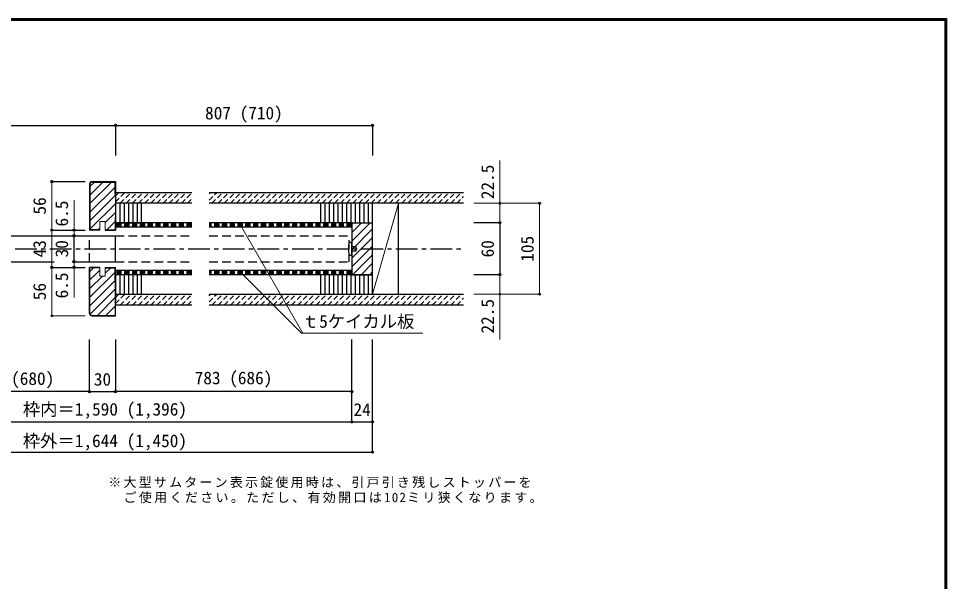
# Model space of a CAD drawing. Units: millimetres at full size, sheet at 1:5. Extents: x -973 to 977, y -718 to 696.
# Drawn here: x -95 to 977, y 46 to 696 of the extents above; entities that cross this region are included whole.
import ezdxf
from ezdxf.enums import TextEntityAlignment as Align

# ---------------------------------------------------------------- set-up
doc = ezdxf.new("R2010")
doc.units = ezdxf.units.MM
doc.header["$LTSCALE"] = 5
doc.header["$PDMODE"] = 32
doc.header["$PDSIZE"] = 2.5
for name, pattern in [('CHAIN1', [8, 5, -1, 1, -1]), ('DASHED1', [1.8, 1.2, -0.6]), ('DASHED2', [3, 2, -1])]:
    doc.linetypes.add(name, pattern=pattern)
doc.layers.add('0-0_補助線', color=7, linetype='Continuous', lineweight=18)
for name, color, linetype in [('0-1_通り芯', 4, 'CHAIN1'), ('0-2_柱', 7, 'Continuous'), ('0-3_仕上げ', 2, 'Continuous'), ('0-4_枠', 3, 'Continuous'), ('0-6_扉', 6, 'Continuous'), ('0-7_金物', 7, 'Continuous'), ('0-A_文字', 7, 'Continuous'), ('0-B_寸法', 7, 'Continuous'), ('0-C_ハッチ', 4, 'DASHED1'), ('F-1_枠', 6, 'Continuous')]:
    doc.layers.add(name, color=color, linetype=linetype)
doc.styles.add('ＭＳ ゴシック', font='')
doc.styles.get('ＭＳ ゴシック').set_extended_font_data('MS Gothic')

msp = doc.modelspace()

# ---------------------------------------------------------------- linework, layer by layer
at = {"layer": '0-0_補助線', "color": 4}
for p, q in [((460.744, 532.057), (460.744, 460)), ((-56.872, 507.5), (-56.872, 451.5)), ((-31.231, 445), (-31.231, 486.274)), ((460.744, 482.5), (430.679, 482.5)), ((506.689, 482.5), (460.744, 482.5)), ((506.689, 482.5), (506.689, 377.5)), ((-56.872, 451.5), (-56.872, 408.5)), ((460.744, 460), (430.679, 460)), ((-56.872, 408.5), (-18.411, 408.5)), ((-56.872, 408.5), (-56.872, 352.5)), ((-31.231, 415), (-31.231, 373.721)), ((460.744, 400), (430.679, 400)), ((460.744, 400), (460.744, 325.221)), ((460.744, 377.5), (430.679, 377.5)), ((506.689, 377.5), (460.744, 377.5)), ((-56.872, 352.5), (-18.411, 352.5))]:
    msp.add_line(p, q, dxfattribs=at)
at = {"layer": '0-0_補助線'}
for p, q in [((343.653, 482.5), (313.653, 377.5)), ((232.998, 332.586), (161.145, 457.04)), ((231.545, 332.586), (161.799, 402.332)), ((231.545, 332.586), (371.76, 332.586))]:
    msp.add_line(p, q, dxfattribs=at)
at = {"layer": '0-0_補助線', "color": 3}
for p, q in [((-1.597, 461.5), (-1.597, 451.5)), ((4.903, 398.5), (4.903, 408.5))]:
    msp.add_line(p, q, dxfattribs=at)
for points in [[(-1.597, 461.5), (4.903, 461.5), (4.903, 451.5)], [(4.903, 398.5), (-1.597, 398.5), (-1.597, 408.5)]]:
    msp.add_lwpolyline(points, dxfattribs=at)
at = {"layer": '0-0_補助線'}
for p in [(-56.872, 507.5), (460.744, 482.5), (506.689, 482.5), (460.744, 460), (-56.872, 451.5), (-31.231, 451.5), (-31.231, 445), (-56.872, 408.5), (-31.231, 415), (-31.231, 408.5), (460.744, 400), (460.744, 377.5), (506.689, 377.5), (-56.872, 352.5), (-56.872, 352.5)]:
    msp.add_point(p, dxfattribs=at)
at = {"layer": '0-1_通り芯'}
msp.add_line((-459.276, 430), (418.743, 430), dxfattribs=at)
at = {"layer": '0-2_柱', "color": 3}
for p, q in [((16.653, 490), (16.653, 460)), ((46.653, 482.5), (16.653, 482.5)), ((46.653, 460), (46.653, 482.5)), ((253.653, 482.5), (253.653, 460)), ((313.653, 482.5), (283.653, 482.5)), ((313.653, 377.5), (313.653, 482.5)), ((343.653, 377.5), (343.653, 482.5)), ((16.653, 460), (46.653, 460)), ((283.653, 460), (313.653, 460)), ((46.653, 377.5), (46.653, 400)), ((253.653, 400), (253.653, 377.5)), ((313.653, 400), (283.653, 400)), ((16.653, 377.5), (46.653, 377.5)), ((283.653, 377.5), (313.653, 377.5))]:
    msp.add_line(p, q, dxfattribs=at)
at = {"layer": '0-2_柱'}
for p, q in [((21.653, 482.5), (21.653, 460)), ((26.653, 482.5), (26.653, 460)), ((31.653, 482.5), (31.653, 460)), ((36.653, 482.5), (36.653, 460)), ((41.653, 482.5), (41.653, 460)), ((258.653, 482.5), (258.653, 460)), ((263.653, 482.5), (263.653, 460)), ((268.653, 482.5), (268.653, 460)), ((273.653, 482.5), (273.653, 460)), ((278.653, 482.5), (278.653, 460)), ((283.653, 482.5), (283.653, 460)), ((288.653, 482.5), (288.653, 460)), ((293.653, 482.5), (293.653, 460)), ((298.653, 482.5), (298.653, 460)), ((303.653, 482.5), (303.653, 460)), ((308.653, 482.5), (308.653, 460)), ((21.653, 400), (21.653, 377.5)), ((26.653, 400), (26.653, 377.5)), ((31.653, 400), (31.653, 377.5)), ((36.653, 400), (36.653, 377.5)), ((41.653, 400), (41.653, 377.5)), ((258.653, 400), (258.653, 377.5)), ((263.653, 400), (263.653, 377.5)), ((268.653, 400), (268.653, 377.5)), ((273.653, 400), (273.653, 377.5)), ((278.653, 400), (278.653, 377.5)), ((283.653, 400), (283.653, 377.5)), ((288.653, 400), (288.653, 377.5)), ((293.653, 400), (293.653, 377.5)), ((298.653, 400), (298.653, 377.5)), ((303.653, 400), (303.653, 377.5)), ((308.653, 400), (308.653, 377.5))]:
    msp.add_line(p, q, dxfattribs=at)
at = {"layer": '0-2_柱', "color": 3}
msp.add_lwpolyline([(46.653, 400), (16.653, 400), (16.653, 370)], dxfattribs=at)
at = {"layer": '0-3_仕上げ'}
for p, q in [((16.653, 495), (104.77, 495)), ((124.77, 495), (418.743, 495)), ((104.77, 482.5), (16.653, 482.5)), ((418.743, 482.5), (124.77, 482.5)), ((104.77, 460), (16.653, 460)), ((104.77, 455), (16.653, 455)), ((289.653, 460), (124.77, 460)), ((289.653, 455), (124.77, 455)), ((104.77, 405), (16.653, 405)), ((104.77, 400), (16.653, 400)), ((289.653, 405), (124.77, 405)), ((289.653, 400), (124.77, 400)), ((16.653, 377.5), (104.77, 377.5)), ((124.77, 377.5), (418.743, 377.5)), ((104.77, 365), (16.653, 365)), ((418.743, 365), (124.77, 365))]:
    msp.add_line(p, q, dxfattribs=at)
at = {"layer": '0-4_枠'}
for p, q in [((-13.347, 504.5), (-13.347, 451.5)), ((-12.847, 504.5), (-12.847, 452)), ((-10.347, 507.5), (16.653, 507.5)), ((-10.347, 507), (16.153, 507)), ((16.153, 492.5), (16.153, 507)), ((16.653, 507.5), (16.653, 451.5)), ((16.153, 492.5), (16.653, 492.5)), ((16.153, 466.5), (16.653, 466.5)), ((16.153, 466.5), (16.153, 452)), ((-1.597, 451.5), (-13.347, 451.5)), ((-1.597, 452), (-12.847, 452)), ((4.903, 452), (16.153, 452)), ((4.903, 451.5), (16.653, 451.5)), ((289.653, 460), (313.653, 460)), ((289.653, 460), (289.653, 400)), ((313.653, 400), (313.653, 460)), ((-1.597, 408.5), (-13.347, 408.5)), ((-13.347, 355.5), (-13.347, 408.5)), ((-1.597, 408), (-12.847, 408)), ((-12.847, 355.5), (-12.847, 408)), ((4.903, 408.5), (16.653, 408.5)), ((4.903, 408), (16.153, 408)), ((16.153, 393.5), (16.153, 408)), ((16.653, 352.5), (16.653, 408.5)), ((289.653, 400), (313.653, 400)), ((16.153, 393.5), (16.653, 393.5)), ((16.153, 367.5), (16.653, 367.5)), ((16.153, 367.5), (16.153, 353)), ((-10.347, 353), (16.153, 353)), ((-10.347, 352.5), (16.653, 352.5))]:
    msp.add_line(p, q, dxfattribs=at)
for centre, radius, start, end in [((-10.347, 504.5), 3, 90, 180), ((-10.347, 504.5), 2.5, 90, 180), ((-10.347, 355.5), 3, 180, 270), ((-10.347, 355.5), 2.5, 180, 270)]:
    msp.add_arc(centre, radius, start, end, dxfattribs=at)
at = {"layer": '0-6_扉'}
for p, q in [((-147.812, 445), (16.653, 445)), ((16.653, 415), (16.653, 445)), ((-147.812, 415), (-54.185, 415)), ((-21.661, 415), (16.653, 415))]:
    msp.add_line(p, q, dxfattribs=at)
at = {"layer": '0-6_扉', "color": 2, "linetype": 'DASHED2'}
for p, q in [((-13.347, 415), (-13.347, 445)), ((-13.347, 445), (104.77, 445)), ((124.77, 445), (286.653, 445)), ((286.653, 415), (286.653, 445)), ((-13.347, 415), (104.77, 415)), ((124.77, 415), (286.653, 415))]:
    msp.add_line(p, q, dxfattribs=at)
at = {"layer": '0-7_金物'}
for p, q in [((286.653, 437.5), (289.653, 437.5)), ((289.653, 432.5), (294.653, 432.5))]:
    msp.add_line(p, q, dxfattribs=at)
for points in [[(286.653, 422.5), (289.653, 422.5), (289.653, 437.5)], [(289.653, 427.5), (294.653, 427.5), (294.653, 432.5)]]:
    msp.add_lwpolyline(points, dxfattribs=at)
msp.add_arc((317.104, 430), 31.361, 166.16368, 193.83629, dxfattribs=at)
at = {"layer": '0-B_寸法', "color": 4}
for p, q in [((-359.276, 572.5), (16.653, 572.5)), ((16.653, 572.5), (313.653, 572.5)), ((16.653, 572.5), (16.653, 537.5)), ((313.653, 572.5), (313.653, 537.5)), ((-56.872, 507.5), (-18.411, 507.5)), ((-56.872, 451.5), (-18.411, 451.5)), ((460.744, 460), (430.679, 460)), ((460.744, 460), (460.744, 400)), ((-31.231, 415), (-31.231, 445)), ((-31.231, 445), (-18.411, 445)), ((-56.872, 408.5), (-18.411, 408.5)), ((-31.231, 415), (-18.411, 415)), ((460.744, 400), (430.679, 400)), ((-13.347, 265), (-13.347, 325)), ((16.653, 325), (16.653, 265)), ((289.653, 230), (289.653, 325)), ((313.653, 195), (313.653, 325)), ((313.653, 195), (313.653, 325)), ((-13.347, 265), (-329.276, 265)), ((-13.347, 265), (16.653, 265)), ((289.653, 265), (16.653, 265)), ((-359.276, 230), (313.653, 230)), ((-359.276, 195), (313.653, 195))]:
    msp.add_line(p, q, dxfattribs=at)
at = {"layer": '0-B_寸法'}
for p in [(16.653, 572.5), (313.653, 572.5), (-56.872, 507.5), (460.744, 460), (-56.872, 451.5), (-31.231, 451.5), (-31.231, 445), (-56.872, 408.5), (-31.231, 415), (-31.231, 408.5), (460.744, 400), (-13.347, 265), (16.653, 265), (289.653, 265), (289.653, 230), (313.653, 230), (313.653, 195)]:
    msp.add_point(p, dxfattribs=at)
at = {"layer": '0-C_ハッチ', "linetype": 'Continuous'}
for p, q in [((-12.847, 501.919), (-7.766, 507)), ((-12.847, 492.02), (2.133, 507)), ((-12.847, 482.12), (12.033, 507)), ((-12.847, 472.221), (16.153, 501.221)), ((-12.847, 462.321), (16.653, 491.821)), ((-12.847, 452.422), (16.653, 481.922)), ((4.903, 460.272), (16.653, 472.022)), ((6.53, 452), (16.153, 461.623)), ((-3.369, 452), (-1.597, 453.772)), ((289.653, 458.525), (291.128, 460)), ((289.653, 448.625), (301.028, 460)), ((289.653, 438.726), (310.927, 460)), ((289.653, 428.826), (313.653, 452.826)), ((289.653, 418.927), (313.653, 442.927)), ((289.653, 409.027), (313.653, 433.027)), ((290.525, 400), (313.653, 423.128)), ((-12.847, 403.819), (-8.666, 408)), ((4.903, 401.77), (11.133, 408)), ((300.425, 400), (313.653, 413.228)), ((-12.847, 393.919), (-1.597, 405.169)), ((-12.847, 374.12), (16.153, 403.12)), ((-12.847, 384.02), (1.633, 398.5)), ((310.324, 400), (313.653, 403.329)), ((-12.847, 364.221), (16.153, 393.221)), ((-12.647, 354.521), (16.653, 383.821)), ((-4.269, 353), (16.653, 373.922)), ((5.631, 353), (16.653, 364.022))]:
    msp.add_line(p, q, dxfattribs=at)
at = {"layer": '0-C_ハッチ'}
for p, q in [((16.653, 484.138), (27.515, 495)), ((16.653, 491.209), (20.444, 495)), ((22.086, 482.5), (34.586, 495)), ((29.157, 482.5), (41.657, 495)), ((36.228, 482.5), (48.728, 495)), ((43.299, 482.5), (55.8, 495)), ((50.371, 482.5), (62.871, 495)), ((57.442, 482.5), (69.942, 495)), ((64.513, 482.5), (77.013, 495)), ((71.584, 482.5), (84.084, 495)), ((78.655, 482.5), (91.155, 495)), ((85.726, 482.5), (98.226, 495)), ((92.797, 482.5), (104.77, 494.473)), ((124.77, 486.189), (133.581, 495)), ((124.77, 493.26), (126.51, 495)), ((128.152, 482.5), (140.652, 495)), ((135.223, 482.5), (147.723, 495)), ((142.294, 482.5), (154.794, 495)), ((149.365, 482.5), (161.866, 495)), ((156.437, 482.5), (168.937, 495)), ((163.508, 482.5), (176.008, 495)), ((170.579, 482.5), (183.079, 495)), ((177.65, 482.5), (190.15, 495)), ((184.721, 482.5), (197.221, 495)), ((191.792, 482.5), (204.292, 495)), ((198.863, 482.5), (211.363, 495)), ((205.934, 482.5), (218.434, 495)), ((213.005, 482.5), (225.505, 495)), ((220.076, 482.5), (232.576, 495)), ((227.147, 482.5), (239.647, 495)), ((234.218, 482.5), (246.718, 495)), ((241.289, 482.5), (253.789, 495)), ((248.36, 482.5), (260.86, 495)), ((255.432, 482.5), (267.932, 495)), ((262.503, 482.5), (275.003, 495)), ((269.574, 482.5), (282.074, 495)), ((276.645, 482.5), (289.145, 495)), ((283.716, 482.5), (296.216, 495)), ((290.787, 482.5), (303.287, 495)), ((297.858, 482.5), (310.358, 495)), ((304.929, 482.5), (317.429, 495)), ((312, 482.5), (324.5, 495)), ((319.071, 482.5), (331.571, 495)), ((326.142, 482.5), (338.642, 495)), ((333.213, 482.5), (345.713, 495)), ((340.284, 482.5), (352.784, 495)), ((347.355, 482.5), (359.855, 495)), ((354.426, 482.5), (366.926, 495)), ((361.498, 482.5), (373.998, 495)), ((368.569, 482.5), (381.069, 495)), ((375.64, 482.5), (388.14, 495)), ((382.711, 482.5), (395.211, 495)), ((389.782, 482.5), (402.282, 495)), ((396.853, 482.5), (409.353, 495)), ((403.924, 482.5), (416.424, 495)), ((99.868, 482.5), (104.77, 487.402)), ((410.995, 482.5), (418.743, 490.248)), ((104.77, 458.625), (16.653, 458.625)), ((104.77, 457.25), (16.653, 457.25)), ((104.77, 455.875), (16.653, 455.875)), ((289.653, 458.625), (124.77, 458.625)), ((289.653, 457.25), (124.77, 457.25)), ((289.653, 455.875), (124.77, 455.875)), ((104.77, 404.125), (16.653, 404.125)), ((104.77, 402.75), (16.653, 402.75)), ((104.77, 401.375), (16.653, 401.375)), ((289.653, 404.125), (124.77, 404.125)), ((289.653, 402.75), (124.77, 402.75)), ((289.653, 401.375), (124.77, 401.375)), ((16.653, 366.638), (27.515, 377.5)), ((16.653, 373.709), (20.444, 377.5)), ((22.086, 365), (34.586, 377.5)), ((29.157, 365), (41.657, 377.5)), ((36.228, 365), (48.728, 377.5)), ((43.299, 365), (55.8, 377.5)), ((50.371, 365), (62.871, 377.5)), ((57.442, 365), (69.942, 377.5)), ((64.513, 365), (77.013, 377.5)), ((71.584, 365), (84.084, 377.5)), ((78.655, 365), (91.155, 377.5)), ((85.726, 365), (98.226, 377.5)), ((92.797, 365), (104.77, 376.973)), ((124.77, 368.689), (133.581, 377.5)), ((124.77, 375.76), (126.51, 377.5)), ((128.152, 365), (140.652, 377.5)), ((135.223, 365), (147.723, 377.5)), ((142.294, 365), (154.794, 377.5)), ((149.365, 365), (161.866, 377.5)), ((156.437, 365), (168.937, 377.5)), ((163.508, 365), (176.008, 377.5)), ((170.579, 365), (183.079, 377.5)), ((177.65, 365), (190.15, 377.5)), ((184.721, 365), (197.221, 377.5)), ((191.792, 365), (204.292, 377.5)), ((198.863, 365), (211.363, 377.5)), ((205.934, 365), (218.434, 377.5)), ((213.005, 365), (225.505, 377.5)), ((220.076, 365), (232.576, 377.5)), ((227.147, 365), (239.647, 377.5)), ((234.218, 365), (246.718, 377.5)), ((241.289, 365), (253.789, 377.5)), ((248.36, 365), (260.86, 377.5)), ((255.432, 365), (267.932, 377.5)), ((262.503, 365), (275.003, 377.5)), ((269.574, 365), (282.074, 377.5)), ((276.645, 365), (289.145, 377.5)), ((283.716, 365), (296.216, 377.5)), ((290.787, 365), (303.287, 377.5)), ((297.858, 365), (310.358, 377.5)), ((304.929, 365), (317.429, 377.5)), ((312, 365), (324.5, 377.5)), ((319.071, 365), (331.571, 377.5)), ((326.142, 365), (338.642, 377.5)), ((333.213, 365), (345.713, 377.5)), ((340.284, 365), (352.784, 377.5)), ((347.355, 365), (359.855, 377.5)), ((354.426, 365), (366.926, 377.5)), ((361.498, 365), (373.998, 377.5)), ((368.569, 365), (381.069, 377.5)), ((375.64, 365), (388.14, 377.5)), ((382.711, 365), (395.211, 377.5)), ((389.782, 365), (402.282, 377.5)), ((396.853, 365), (409.353, 377.5)), ((403.924, 365), (416.424, 377.5)), ((99.868, 365), (104.77, 369.902)), ((410.995, 365), (418.743, 372.748))]:
    msp.add_line(p, q, dxfattribs=at)
at = {"layer": 'F-1_枠'}
for p, q in [((-973.347, 695.833), (976.653, 695.833)), ((-973.347, 695), (976.653, 695)), ((-973.347, 694.167), (976.653, 694.167)), ((974.986, 695.833), (974.986, -700.833)), ((975.82, 695.833), (975.82, -700.833)), ((976.653, 695.833), (976.653, -700.833))]:
    msp.add_line(p, q, dxfattribs=at)

# ---------------------------------------------------------------- texts
at = {"layer": '0-0_補助線', "style": 'ＭＳ ゴシック'}
for s, p in [('22.5', (458.244, 487.209)), ('56', (-59.372, 469.5)), ('6.5', (-33.731, 455.701)), ('105', (504.189, 415)), ('43', (-59.372, 420)), ('6.5', (-33.731, 372.643)), ('56', (-59.372, 370.5)), ('22.5', (458.244, 332.082))]:
    msp.add_text(s, height=14.66, rotation=90, dxfattribs=at).set_placement(p, align=Align.BOTTOM_LEFT)
msp.add_text('ｔ5ケイカル板', height=14.66, dxfattribs=at).set_placement((231.984, 334.343), align=Align.BOTTOM_LEFT)
at = {"layer": '0-A_文字', "char_height": 11, "attachment_point": 7, "style": 'ＭＳ ゴシック'}
for s, insert in [('\\T1.17;※大型サムターン表示錠使用時は、引戸引き残しストッパーを', (8.327, 153.546)), ('\\T1.18;\u3000ご使用ください。ただし、有効開口は102ミリ狭くなります。', (8.327, 136.046))]:
    msp.add_mtext(s, dxfattribs=dict(at, insert=insert))
at = {"layer": '0-B_寸法', "style": 'ＭＳ ゴシック'}
for s, p in [('807 (710)', (120.153, 575)), ('有効開口寸法＝777 (680)', (-283.788, 268.31)), ('783 (686)', (108.153, 269.089)), ('30', (-8.347, 267.5)), ('枠内＝1,590 (1,396)', (-90.347, 232.911)), ('24', (291.653, 232.5)), ('枠外＝1,644 (1,450)', (-90.347, 196.458))]:
    msp.add_text(s, height=14.66, dxfattribs=at).set_placement(p, align=Align.BOTTOM_LEFT)
for s, p in [('30', (-33.731, 420)), ('60', (458.244, 420))]:
    msp.add_text(s, height=14.66, rotation=90, dxfattribs=at).set_placement(p, align=Align.BOTTOM_LEFT)

doc.saveas('drawing.dxf')
